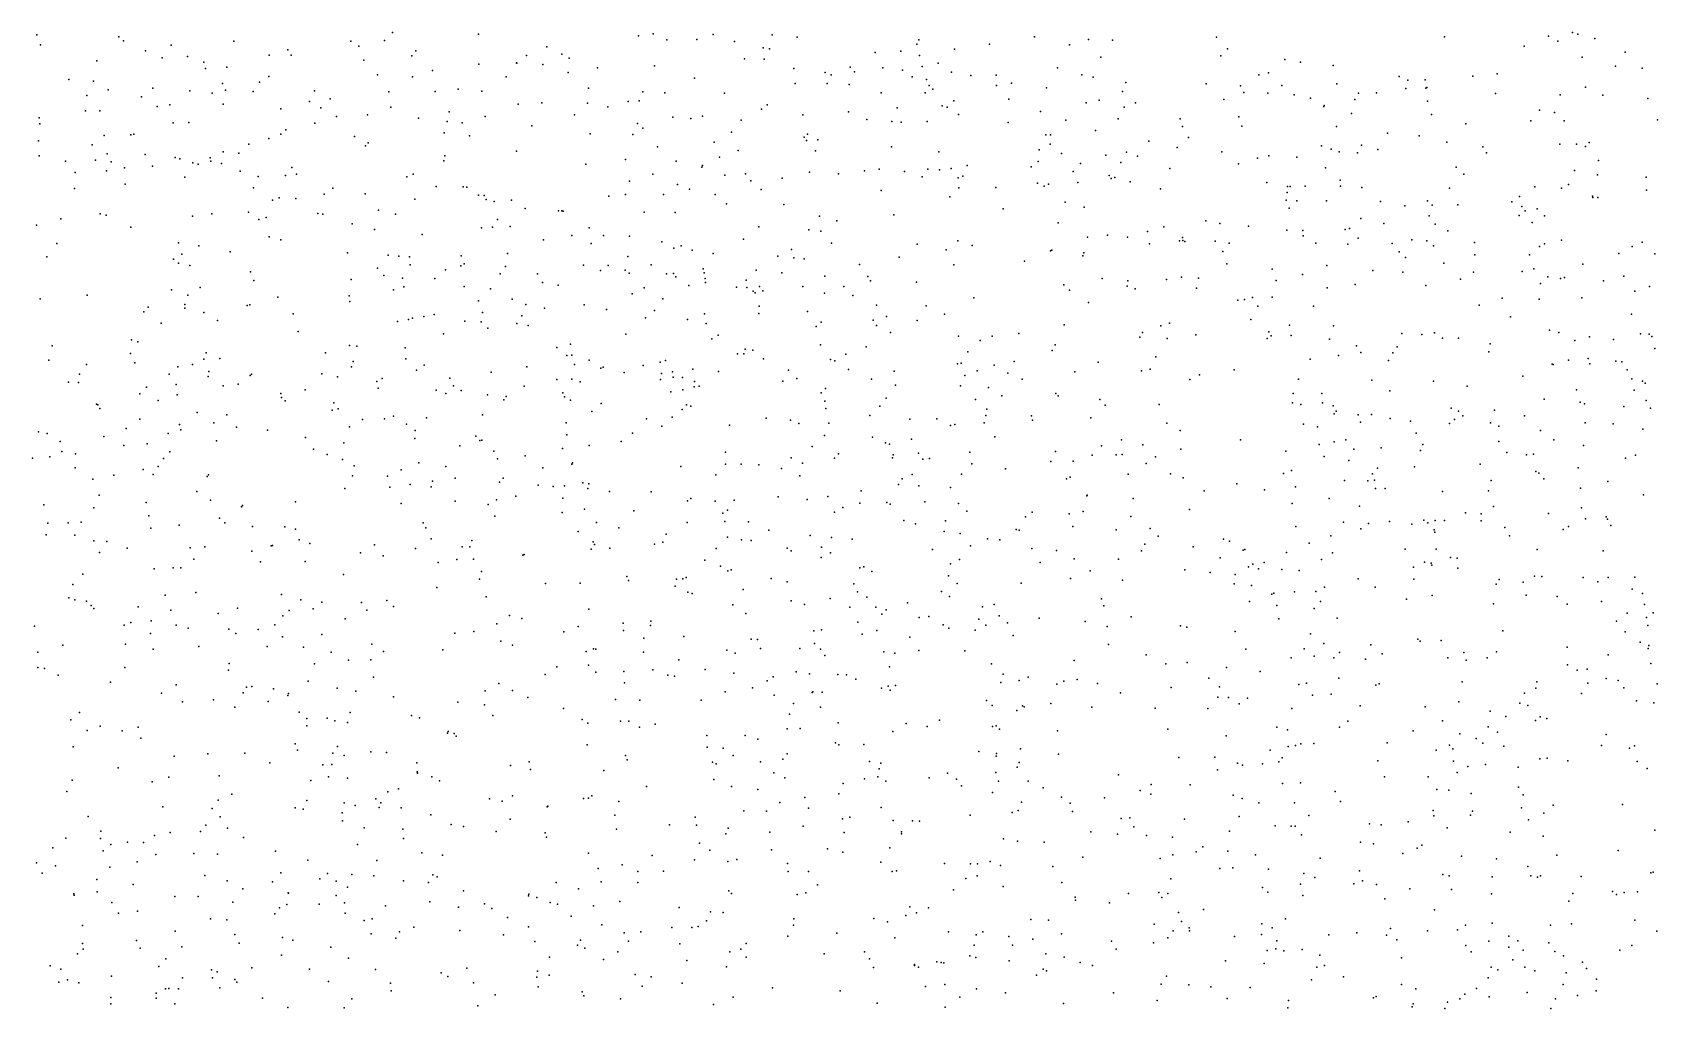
# Model space of a CAD drawing. Extents: x 0 to 9999, y 0 to 6000.
# Drawn here: x 4 to 4997, y 3002 to 6000 of the extents above; entities that cross this region are included whole.
import ezdxf

# ---------------------------------------------------------------- set-up
doc = ezdxf.new("R2010")
doc.units = 0
doc.layers.get('0').update_dxf_attribs({"linetype": 'CONTINUOUS'})

msp = doc.modelspace()

# ---------------------------------------------------------------- linework, layer by layer
for p in [(17.1, 5993.2), (1110.2, 5999.5), (1373.9, 5994.8), (1910.8, 5996), (2095.1, 5993.3), (2276.2, 5992.6), (4735.7, 5999.9), (4751.7, 5994.4), (28, 5962.4), (269.3, 5986.8), (283.4, 5974.5), (351.2, 5943.1), (429.9, 5960.6), (621.9, 5973), (788.3, 5946.7), (981.6, 5972.8), (1005.9, 5958.1), (1085.3, 5975.1), (1181.9, 5943.9), (1583.8, 5955.4), (1865.4, 5989.5), (1953.1, 5977.7), (2044.6, 5978.4), (2161, 5972.3), (2248.7, 5952.9), (2268.6, 5949.4), (2353, 5986), (2671.7, 5942.9), (2720.4, 5963.9), (2727.4, 5977.6), (2836.9, 5949.2), (2944.4, 5964.3), (3082.6, 5986.8), (3189.5, 5962), (3248.4, 5978.6), (3322, 5976.3), (3641.3, 5985.4), (3675.2, 5950.2), (4342.7, 5986.7), (4587.2, 5958.2), (4661.4, 5988.6), (4690.2, 5973.1), (4804.1, 5981.3), (201.4, 5912.7), (401.8, 5922.2), (479.8, 5926.4), (530.4, 5908.7), (600.8, 5893.5), (730.7, 5930.5), (797.9, 5930.2), (1021.9, 5914.9), (1169.1, 5928.1), (1375.2, 5902.9), (1491, 5906.4), (1491.6, 5905.4), (1521.1, 5929.3), (1571.6, 5901.2), (1629.9, 5933.6), (1652.9, 5920.6), (1915.3, 5897.8), (2191.8, 5919.2), (2251.9, 5918), (2515.6, 5893), (2592.4, 5938.6), (2728.7, 5929), (2737.7, 5895.4), (2786.9, 5905.7), (3286.1, 5924.5), (3654.7, 5928.4), (3851.8, 5917.4), (3899.8, 5909.3), (3999.7, 5898.6), (4765.1, 5924), (4868.1, 5896.1), (4896.9, 5939.6), (115, 5855.1), (190.6, 5850.7), (535.5, 5889.6), (587.3, 5843.1), (701.3, 5846.9), (730.1, 5864.6), (1063.5, 5870), (1171, 5864.2), (1233.1, 5883.5), (1459, 5864.1), (1649.1, 5876.8), (1739.3, 5891.5), (2037.5, 5859.5), (2342.8, 5889.1), (2347.3, 5842.8), (2439.4, 5877.3), (2445.8, 5843.5), (2458, 5870.4), (2529, 5879.5), (2616.7, 5890.9), (2676.9, 5883.8), (2706.9, 5863.9), (2750.4, 5856), (2827.2, 5878), (2886.8, 5867.6), (2964.2, 5869.3), (3011.6, 5844.5), (3153, 5891.5), (3227.9, 5870.3), (3263.1, 5862.9), (3363.5, 5846.7), (3609.9, 5842.4), (3771.8, 5870.1), (3801.3, 5875.7), (4202.5, 5865), (4229.4, 5853.8), (4283.2, 5854.8), (4429.7, 5865.9), (4504, 5873.4), (4950, 5890.7), (170.1, 5806.9), (236, 5823.6), (339, 5802.1), (373.6, 5828.8), (487.5, 5821.2), (556, 5813.3), (596.3, 5822.4), (681.4, 5818.7), (870.2, 5820.7), (918.2, 5795.8), (1098.7, 5818.1), (1240.7, 5818.9), (1311.1, 5826.1), (1384.7, 5819.3), (1711.8, 5829.3), (1879.4, 5817.7), (1946.6, 5814.8), (2130.3, 5813.2), (2513, 5839.9), (2610.9, 5814.5), (2746, 5814.7), (2758.8, 5837.1), (2770.3, 5826.3), (2965.5, 5837.1), (3003.9, 5794.9), (3119.1, 5829.7), (3281, 5792.1), (3352.7, 5818.8), (3663.7, 5794.2), (3714.9, 5836.5), (3725.8, 5816), (3799.4, 5814), (3842.9, 5837.2), (3880, 5808.5), (3930.5, 5797.9), (4011.2, 5841.8), (4066.9, 5794.1), (4077.7, 5813.3), (4133.4, 5814.8), (4223, 5827.6), (4285.1, 5828.9), (4287.7, 5830.8), (4498.8, 5812.1), (4697.9, 5808.9), (4775.3, 5831.9), (4829.1, 5807.2), (4967.3, 5797.2), (166.2, 5759.2), (210.4, 5759.2), (387, 5772.3), (425.4, 5777.7), (589.3, 5780.2), (766.5, 5765.3), (854.2, 5788.1), (890, 5768.7), (1032.8, 5746.7), (1105.1, 5771), (1283.6, 5756.7), (1394.3, 5742.4), (1496.1, 5779.7), (1569.1, 5784.4), (1668.9, 5746.8), (1709.2, 5783.3), (1771.3, 5771.3), (1833.4, 5787.5), (1867.9, 5789.7), (2061.8, 5742.9), (2243.6, 5764.3), (2261.5, 5777.4), (2370.9, 5747.4), (2511.1, 5756.7), (2660.2, 5768.4), (2798.4, 5774.7), (2814.4, 5770.5), (2834.3, 5790), (2848.4, 5747.6), (3100.5, 5757.4), (3241.3, 5783.7), (3358.4, 5770.7), (3392.3, 5784.4), (3971.5, 5772.5), (3972.8, 5776), (4056.6, 5750.7), (4289.6, 5789.4), (4302.4, 5748), (4634.5, 5761.6), (4680.6, 5753.9), (24.2, 5738.3), (26.1, 5719.1), (435.7, 5722.2), (483.7, 5723.5), (781.9, 5701), (871.5, 5721.2), (938, 5741.7), (1189.5, 5736.6), (1277.9, 5726.7), (1323.9, 5722.2), (1538.3, 5713.5), (1862.8, 5720), (1879.4, 5706.4), (1971.6, 5740.3), (2026.6, 5736.2), (2151.4, 5693.4), (2181.5, 5731), (2566.8, 5733.2), (2643.6, 5726.8), (2673, 5724.3), (2752.4, 5726.7), (3001.9, 5723.3), (3179.2, 5731), (3269.4, 5698.6), (3339.2, 5734.4), (3529.9, 5734.9), (3537.6, 5710.8), (3710.4, 5741.4), (3720, 5712.4), (4010.5, 5711.3), (4408, 5719.4), (4607.6, 5729.1), (4710, 5728.4), (4996.7, 5731.6), (22.2, 5666.7), (186.7, 5654.6), (223.8, 5683.7), (305.7, 5685.4), (314.7, 5687.9), (668, 5656.8), (730, 5674.3), (766.5, 5687.4), (993.1, 5680.2), (1026.3, 5651.8), (1034.7, 5661), (1268.3, 5692), (1346.3, 5683), (1717.5, 5688.8), (1848.7, 5686.8), (1924.2, 5649.1), (2098.3, 5663.2), (2374.8, 5678.4), (2381.8, 5668.1), (2385, 5687.3), (2417, 5670.3), (2642.9, 5649.2), (3117.1, 5686), (3130.6, 5657.4), (3131.2, 5685.6), (3433.9, 5665.7), (3520.3, 5646.4), (3555.5, 5677.5), (3964.4, 5651.6), (4087.3, 5654), (4166.7, 5690.6), (4264, 5682.9), (4349.7, 5662.8), (4460.4, 5648.6), (4696.6, 5657), (4747.8, 5656.7), (4775.3, 5649.6), (4786.8, 5662.2), (24.1, 5621), (105.4, 5604.9), (197.6, 5607.9), (232.8, 5627.7), (244.9, 5602.3), (349.9, 5625), (442, 5616.5), (456.1, 5611.4), (495.8, 5599.6), (513.1, 5595.7), (549.6, 5614.9), (551.5, 5604.9), (584.1, 5598), (589.9, 5633.4), (637.9, 5629), (1267, 5605.8), (1270.8, 5621.6), (1491, 5635), (1704.1, 5595.1), (1825.7, 5609.4), (1981.8, 5604.9), (2114.9, 5616.9), (2171.9, 5637.9), (2409.3, 5636.4), (2788.8, 5633.7), (3093.4, 5603.5), (3096.6, 5639.1), (3165.1, 5627.8), (3224, 5597.5), (3301.4, 5623.1), (3347.5, 5600.4), (3364.8, 5632.7), (3398.7, 5620.5), (3658.5, 5632.9), (3709.1, 5597), (3767.3, 5614), (3802.5, 5621.6), (3888.3, 5616.7), (3993.9, 5641.7), (4018.2, 5632.9), (4074.5, 5630.7), (4137.9, 5640.3), (4471.3, 5630.4), (4815.6, 5606.6), (134.2, 5570), (230.8, 5575.3), (285.9, 5583.8), (372.3, 5589.3), (472.1, 5556), (641.7, 5573.9), (697.4, 5558.1), (780.6, 5560.6), (800.4, 5585.5), (815.1, 5564.9), (1153.7, 5557), (1172.9, 5565.2), (1837.8, 5543.1), (1910.1, 5565.2), (2060.5, 5586.7), (2062.4, 5591.1), (2130.9, 5561.7), (2194.9, 5566.1), (2210.3, 5544.7), (2306.9, 5552.5), (2390.8, 5570.7), (2479.7, 5565.4), (2560.3, 5574.7), (2605.1, 5579.7), (2682.6, 5572.7), (2737.6, 5556.2), (2754.9, 5580.5), (2790.7, 5578.5), (2825.9, 5582.1), (2847.7, 5553.6), (2862.4, 5558.7), (2875.2, 5591.7), (3072.3, 5587.8), (3201.6, 5572.5), (3311.7, 5561.1), (3318.1, 5551), (3328.9, 5554.8), (3497.9, 5581.9), (3976.6, 5584.4), (4022, 5546.6), (4378.5, 5586.6), (4401.5, 5564.8), (4742, 5576.2), (4812.4, 5562.5), (4962.2, 5555.8), (132.3, 5520.5), (287.8, 5534.4), (682.7, 5522.8), (899.6, 5503), (926.5, 5521.4), (1025.7, 5504.4), (1243.9, 5526.6), (1327.1, 5525.5), (1338, 5524.4), (1374.5, 5499.8), (1391.7, 5499.6), (1774.5, 5497.5), (1825.6, 5502.2), (1942.8, 5502.8), (1985.6, 5533.1), (2022.1, 5518.5), (2101.5, 5502.5), (2242.9, 5517.6), (2610.9, 5514.5), (2822.1, 5495), (2849.6, 5522.8), (2963.5, 5523.4), (3091.5, 5537.4), (3112.6, 5528.2), (3125.4, 5533.6), (3215.7, 5538.7), (3376.3, 5540.9), (3469.1, 5519.9), (3796.1, 5539.5), (3858.8, 5508), (3859.5, 5526.5), (3868.4, 5526.9), (3913.9, 5527.7), (4022.7, 5527.8), (4088.6, 5523.9), (4357.4, 5521.5), (4573, 5495.7), (4619.8, 5526), (4701.7, 5521.3), (4723.4, 5532.6), (4797, 5497.6), (4798.3, 5492.7), (4813.7, 5492.8), (4962.8, 5515.9), (211.6, 5442.7), (554.7, 5443.1), (667.3, 5448.3), (741.5, 5485), (761.4, 5491.9), (813.2, 5489.9), (880.4, 5444), (1066.6, 5454.6), (1178, 5487.7), (1397.5, 5486.8), (1422.5, 5481.2), (1474.9, 5484.9), (1517.8, 5459.8), (1619.6, 5452.4), (1630.5, 5451.9), (1634.3, 5451.2), (1882.6, 5448.1), (1978.6, 5446.6), (2136, 5473.5), (2312, 5471.9), (2986.6, 5458), (3176.6, 5479.3), (3235.5, 5463.8), (3855.6, 5484.5), (3865.2, 5460.2), (3888.3, 5483), (3979.8, 5482.5), (4145.5, 5480.6), (4220.4, 5467.1), (4290.2, 5482.7), (4304.3, 5469.9), (4383, 5470.6), (4549.4, 5480.1), (4580.1, 5465.8), (4589.7, 5452.5), (4626.8, 5458.6), (15.8, 5407.9), (90.7, 5427.2), (230.2, 5438.7), (305.7, 5402.1), (495.1, 5436.3), (698.7, 5425.8), (721.7, 5431.3), (895.8, 5442.3), (985.4, 5412.3), (1054.5, 5395), (1118.5, 5442), (1382.8, 5400), (1417.3, 5401.9), (1432.1, 5425.7), (1471.1, 5404.2), (1714.3, 5399.8), (2235.2, 5402.9), (2388.8, 5393.9), (2422.1, 5435.8), (2474.6, 5421), (2650.6, 5440.3), (3154.9, 5415.1), (3480, 5403), (3609.2, 5421.6), (3652.1, 5413.4), (3739.8, 5405.4), (3858.2, 5393), (4036.7, 5394.9), (4050.2, 5397.9), (4085.4, 5428.9), (4155.8, 5413), (4295.3, 5436.4), (4313.2, 5411.1), (4571.8, 5438), (4611.4, 5416.8), (4649.2, 5436.4), (78.5, 5351.6), (452.3, 5354.2), (514.3, 5344.3), (730.6, 5372.3), (766.5, 5363.5), (1200.4, 5379.1), (1573.5, 5363.4), (1660.5, 5376.8), (1720, 5351.5), (1757.8, 5376.5), (1837.8, 5374.3), (1937.6, 5356.9), (1997.1, 5344.6), (2187.9, 5364.9), (2425.9, 5389.5), (2458.6, 5352.6), (2722.2, 5350), (2846.4, 5360.4), (2891.2, 5345.8), (3245.1, 5370.9), (3307.2, 5377.6), (3368.6, 5371.2), (3430, 5388.6), (3435.8, 5351.1), (3528, 5359.6), (3536.9, 5369.9), (3538.2, 5360.6), (3544.6, 5357.9), (3638, 5359.5), (3680.9, 5353.2), (3906.8, 5391.6), (3908.1, 5375.3), (3946.5, 5352.6), (4045.7, 5350.3), (4077.1, 5368.4), (4181.4, 5352.1), (4241.5, 5362.7), (4288.2, 5360.1), (4308.7, 5344.4), (4352.2, 5391.2), (4434.2, 5355.2), (4634.5, 5343), (4649.2, 5350.8), (4701.7, 5361.8), (4950, 5355.7), (47.1, 5310.7), (436.9, 5303.4), (462.5, 5318.8), (611, 5326.5), (971.9, 5323.3), (1096.7, 5315.8), (1128.7, 5312.8), (1162, 5310.9), (1320.7, 5314), (1463.4, 5321.5), (1832.7, 5312), (1974.1, 5337.5), (2030.4, 5331.3), (2095.1, 5321.3), (2294.1, 5313.3), (2335.7, 5333.2), (2342.7, 5307.4), (2374.7, 5304.3), (2666.6, 5310.2), (2810.5, 5331.9), (3051.2, 5297.6), (3131.2, 5329.7), (3135.7, 5331.5), (3231, 5314.3), (3234.2, 5323.6), (3661.1, 5327.5), (4202.5, 5326.1), (4222.3, 5308.5), (4435.4, 5317.1), (4603.7, 5317.2), (4877.7, 5321.3), (4918.6, 5342.3), (4989, 5320.6), (452.2, 5291.6), (487.4, 5283.8), (673.7, 5265.2), (1063.4, 5276.5), (1083.3, 5253.9), (1140.9, 5245.4), (1163.9, 5286.6), (1240, 5244.6), (1272.7, 5271.4), (1320, 5283.2), (1330.3, 5289.5), (1441, 5258.2), (1457, 5281.6), (1555.6, 5258.8), (1696.4, 5285.7), (1748.8, 5268.9), (1772.5, 5284.7), (1824.3, 5269.5), (1836.5, 5260.7), (1905, 5286.2), (1951.7, 5258.2), (1972.8, 5259.5), (1980.5, 5249), (2064.3, 5273.9), (2066.9, 5261.4), (2070.7, 5244.6), (2227.5, 5270.4), (2306.2, 5261.5), (2438.1, 5251.7), (2545, 5287.7), (2570.5, 5250.4), (2834.2, 5286.2), (3290.5, 5244.6), (3534.3, 5248.5), (3586.2, 5245.2), (3673.2, 5289), (3812.7, 5272.9), (3905.5, 5256.7), (3980.4, 5284), (4122.5, 5269), (4214.6, 5263.7), (4340.7, 5291.5), (4431.6, 5264), (4580.7, 5266.2), (4617.2, 5273.6), (4659.4, 5249.9), (4698.5, 5244.6), (4710.6, 5247.1), (4766.9, 5288.7), (4893.6, 5251.6), (171.9, 5193), (431.1, 5209.4), (518.8, 5217), (683.3, 5238), (982.8, 5240.9), (1112.7, 5209.8), (1144.1, 5218.4), (1330.3, 5220), (1410.9, 5212.7), (1570.9, 5231.7), (1618.9, 5223.6), (1846.1, 5197.4), (1883.2, 5216.1), (2020.2, 5223.2), (2071.4, 5232.5), (2166.7, 5217.6), (2196.2, 5239.2), (2198.1, 5216.9), (2217.9, 5205.6), (2223.7, 5199.9), (2237.8, 5220), (2247.4, 5206.3), (2370.2, 5219.8), (2437.4, 5199.8), (2496.9, 5220.1), (2578.9, 5236.9), (2719.7, 5232.6), (3172.1, 5225.2), (3190, 5208.5), (3366.7, 5220.5), (3369.2, 5237.5), (3391.6, 5212.7), (3488.3, 5240.9), (3579.8, 5215), (3824.9, 5238.3), (3981.7, 5215.8), (4067.4, 5225.5), (4284.4, 5222.5), (4391.9, 5241.8), (4637, 5229.3), (4830.3, 5237.2), (4926.9, 5205.1), (4971.7, 5219.3), (27.3, 5181.6), (358.8, 5156.5), (471.4, 5164.5), (472.1, 5153.4), (480.4, 5192.7), (662.8, 5161.8), (671.1, 5163.8), (757.5, 5186.7), (977, 5191.3), (978.3, 5173.7), (1374.4, 5175.6), (1477.5, 5180.7), (1519.1, 5164.6), (1576.7, 5153.5), (1698.3, 5163), (1767.4, 5149.5), (1915.2, 5145.8), (1940.2, 5181.6), (2236.5, 5159.5), (2523.8, 5192.1), (2596.8, 5162.9), (2749.7, 5160.7), (2895.6, 5185.1), (3248.3, 5171.1), (3707.1, 5177.7), (3727.6, 5180.3), (3751.9, 5186.1), (3768.6, 5159.5), (3812.7, 5186.9), (3940.1, 5159.2), (4448.9, 5162.3), (4519.9, 5183.9), (4633.2, 5180.5), (4764.4, 5184.9), (345.4, 5141.6), (398.5, 5107), (529.7, 5140.2), (572.5, 5115.8), (804.9, 5136.2), (1125.5, 5112), (1158.8, 5118.6), (1170.9, 5122.1), (1206.1, 5127.9), (1237.5, 5134.1), (1331.6, 5113.8), (1382.7, 5111.1), (1386, 5140.4), (1491.5, 5106.2), (1507.5, 5129.3), (1526.7, 5099.9), (1887, 5123.7), (2016.3, 5118.6), (2068.2, 5136.1), (2073.9, 5105.7), (2235.8, 5137.2), (2384.9, 5142.5), (2411.8, 5097), (2427.2, 5109.9), (2586.5, 5115.9), (2597.4, 5100.5), (2628.1, 5127.6), (2722.2, 5115.7), (2806, 5134.8), (3173.4, 5101.7), (3471, 5099.3), (3497.2, 5107), (3747.4, 5118.6), (3865.8, 5101.4), (4000.9, 5098.7), (4545.5, 5126.7), (4916.7, 5134.6), (308.2, 5055.7), (326.8, 5050), (820.2, 5081.4), (1266.3, 5074.7), (1402.6, 5092.1), (1826.9, 5073.3), (2091.2, 5058.8), (2110.4, 5070.1), (2640.3, 5078.4), (2848.9, 5067.5), (2915.5, 5053.8), (2952.6, 5066.9), (3033.9, 5075.3), (3405.7, 5064), (3414, 5078.8), (3490.2, 5059.6), (3578.5, 5071.7), (3797.4, 5060.2), (3802.5, 5080.1), (3809.5, 5068.1), (3871, 5068.9), (3989.3, 5057.7), (4210.8, 5075.1), (4272.2, 5072.2), (4311.3, 5077.6), (4336.2, 5061.5), (4385.5, 5060.6), (4482.8, 5043.9), (4664.5, 5086.1), (4694, 5079), (4743.2, 5053.6), (4788, 5065.5), (4861.6, 5056.5), (4944.8, 5074.1), (4971.1, 5073.7), (4979.4, 5066.3), (54.2, 4993.6), (64.4, 5037.2), (305, 5014.2), (529.7, 4996.6), (537.3, 5015.9), (579.6, 4998.3), (904, 5015.6), (977.6, 5038.5), (1000, 5036.8), (1149.1, 5031.5), (1151.1, 4997.9), (1614.4, 5032.5), (1645.1, 5007.7), (1656.6, 5042.5), (1660.5, 5009), (1714.2, 4994), (2169.9, 5013.1), (2189.1, 5013.2), (2193.6, 5027.4), (2217.3, 5024.3), (2249.3, 4997.4), (2425.3, 5040.4), (2455.3, 4995.9), (2502.7, 5012.2), (2564.8, 5034), (2877.1, 5019.2), (3136.9, 5023.5), (3145.9, 5040.7), (3455, 5004.1), (3929.8, 4997.1), (4016.2, 5007.8), (4071.9, 5037.4), (4085.3, 5017.1), (4183.3, 5016.4), (4197.3, 5034), (4478.9, 5019.6), (4723.4, 4993.7), (4783.5, 4998.6), (4989, 5029.5), (147.6, 4950.5), (170, 4980.6), (318.5, 4985.5), (423.4, 4951), (450.3, 4973.2), (495.1, 4980), (545, 4959.2), (672.4, 4946.5), (676.2, 4950.7), (892.5, 4951.2), (983.4, 4973.3), (988.5, 4989.5), (1183.1, 4962.9), (1207.4, 4978.3), (1412.8, 4956.2), (1522.2, 4973.2), (1668.8, 4980.6), (1750.1, 4969), (1757.1, 4972.4), (1821.1, 4955.4), (1880, 4977.2), (1931.8, 4987.3), (1936.3, 4952.8), (1948.5, 4992.9), (1969.6, 4957.2), (2032.3, 4966.1), (2111.7, 4959), (2326.7, 4962.4), (2469.4, 4991.4), (2511, 4964.9), (2651.2, 4959.8), (2845.7, 4982.2), (2857.2, 4984.5), (2868.7, 4946.7), (2905.9, 4960.5), (2958.3, 4978.1), (3000.6, 4953.2), (3019.8, 4989.1), (3206.6, 4957.6), (3278.3, 4987.3), (3411.4, 4960.3), (3437.7, 4966.2), (3589.4, 4948.4), (3695.6, 4963.7), (4169.8, 4992.2), (4582.6, 4944.5), (4672.8, 4981.7), (4676, 4980.6), (4788.7, 4982.1), (4868.7, 4990.5), (4887.2, 4988.1), (4903.9, 4963.4), (113.7, 4925.5), (145, 4924.7), (353.7, 4910.7), (445.2, 4919), (543.7, 4943), (589.8, 4915), (635.2, 4919.4), (841.9, 4902.4), (940.5, 4942.1), (1062.1, 4927.5), (1065.3, 4907.3), (1077.5, 4937.3), (1243.9, 4901.8), (1286.1, 4937.8), (1297, 4915.2), (1320.6, 4900.5), (1514.6, 4913.8), (1615, 4934.1), (1661.1, 4934.7), (1686.7, 4926.7), (1933.7, 4934.5), (1965.1, 4895.9), (1972.1, 4941.1), (2000.9, 4940.6), (2001.6, 4902.1), (2036.8, 4912), (2038.1, 4927.9), (2052.1, 4913.2), (2308.8, 4928.7), (2352.3, 4937.2), (2426.5, 4893.6), (2440.6, 4906.9), (2581.4, 4935), (2655, 4916.4), (2855.3, 4915), (2941.1, 4909.9), (3044.1, 4934.7), (3559.3, 4934.3), (3893.3, 4935.4), (4118.6, 4931.6), (4174.3, 4899.4), (4308.7, 4929.4), (4412.4, 4913.3), (4748.3, 4902.2), (4917.9, 4936.3), (4925, 4901.6), (4950.6, 4928.7), (4958.9, 4922.8), (200.7, 4858.2), (204.5, 4856.1), (210.3, 4845.1), (333.2, 4890.6), (389.5, 4869.9), (447.7, 4886.7), (766.4, 4891.2), (768.4, 4878.8), (779.9, 4868.9), (929, 4862.8), (942.4, 4844.1), (1273.9, 4890.9), (1401.9, 4886.7), (1451.8, 4872), (1458.9, 4882.3), (1633, 4893), (1638.1, 4881), (1656.6, 4870.9), (1750.7, 4860.5), (2013.1, 4856.7), (2026.5, 4852.7), (2438, 4867.4), (2441.2, 4845.1), (2607.6, 4851.8), (2626.2, 4876.8), (2901.4, 4872.9), (2982, 4883.8), (3148.4, 4890.7), (3155.4, 4883.6), (3282.8, 4872.8), (3299.4, 4855), (3465.2, 4856.9), (3875.4, 4862.8), (3877.3, 4890.8), (3900.4, 4857.1), (3965, 4891.3), (3967.6, 4862), (4000.2, 4853.3), (4363.1, 4846.4), (4648.5, 4874), (4759.2, 4865), (4772.6, 4859), (4893, 4850.8), (4961.4, 4869.2), (4975.5, 4846.3), (333.2, 4812.6), (454.8, 4796.2), (509.2, 4833.1), (560.4, 4801.5), (600.7, 4825.6), (924.5, 4839.7), (1017.9, 4811), (1085.1, 4813.5), (1112.6, 4822), (1153, 4796.8), (1214.4, 4816.5), (1385.9, 4825.5), (1643.8, 4801.3), (1721.9, 4836), (1890.2, 4813.5), (1968.9, 4818.6), (1999.7, 4842.3), (2145.6, 4794.3), (2257.6, 4815.7), (2332.4, 4809.7), (2358.7, 4798.8), (2450.8, 4800.4), (2576.3, 4823.4), (2699.8, 4811.9), (2782.3, 4813), (2838, 4795.9), (2928.2, 4801.5), (2932.7, 4823.4), (2935.9, 4842.6), (3073.5, 4822.5), (3076.1, 4809), (3255.9, 4816.3), (3489.5, 4799.6), (3908.7, 4797.4), (4003.4, 4828.4), (4009.2, 4837.1), (4077, 4826.1), (4084, 4802.6), (4118, 4827), (4174.9, 4814.2), (4237.6, 4806), (4357.9, 4799.5), (4372.7, 4810.8), (4384.8, 4837.4), (4398.3, 4822.5), (4483.4, 4801.3), (4495.5, 4840.3), (4588.3, 4822.5), (4774.6, 4800.7), (4860.3, 4798.3), (21.5, 4773), (48.4, 4768.2), (88.7, 4744.2), (222.4, 4758.8), (291.6, 4783.8), (420.2, 4768.3), (459.2, 4779.7), (569.3, 4746), (630.7, 4787.9), (725.5, 4778.7), (842.6, 4756.2), (977.6, 4788.3), (1178.6, 4752.7), (1179.2, 4777.7), (1366.1, 4759.9), (1378.2, 4747.1), (1384, 4747.6), (1645.7, 4763.8), (1812.8, 4743.5), (1847.3, 4769.8), (1936.9, 4790.6), (2437.4, 4762.3), (2584.6, 4757.5), (2704.9, 4751.2), (2824.6, 4793.3), (2960.2, 4757.9), (3349.3, 4748.4), (3530.5, 4777.8), (3715.4, 4748.9), (3952.2, 4789.1), (4038.6, 4749.3), (4254.9, 4769.4), (4509, 4744.1), (4509.6, 4790.5), (4637.6, 4777.2), (4678.6, 4748.4), (4951.8, 4782), (57.3, 4696.6), (93.8, 4713.1), (135.4, 4705.8), (283.9, 4731.8), (355.6, 4736.5), (425.9, 4712.1), (866.9, 4720.2), (909.1, 4703.8), (960.3, 4739.5), (1316.8, 4730.1), (1421.1, 4713.9), (1517.1, 4699.7), (1632.3, 4722.3), (1714.2, 4731.9), (2133.4, 4711), (2335, 4693.9), (2399, 4728.5), (2480.3, 4706), (2624.9, 4739.6), (2637.1, 4736), (2646.6, 4694), (2648.6, 4703.2), (2726, 4708.4), (2883.4, 4711.1), (3146.5, 4713.5), (3259.7, 4701.4), (3287.9, 4730.6), (3333.3, 4703.2), (3351.3, 4703.4), (3415.3, 4733.5), (3454.3, 4696.6), (3532.4, 4719.9), (3854.3, 4714.4), (3956.7, 4734.8), (3972, 4697.3), (4003.4, 4743.2), (4063.5, 4720), (4147.4, 4724), (4268.3, 4716.3), (4276, 4734.3), (4533.9, 4709.7), (4594.7, 4702.9), (4615.8, 4704.7), (4769.4, 4731.1), (4929.4, 4701.3), (3.6, 4692.3), (134.8, 4662.5), (343.4, 4658.2), (389.5, 4667.4), (406.1, 4691.8), (955.8, 4688), (992.3, 4669.4), (1136.3, 4657.1), (1190.7, 4678.6), (1273.9, 4667.3), (1432.6, 4690.3), (1572.1, 4663.1), (1660.4, 4673.8), (1662.4, 4677.8), (1995.8, 4667.3), (2132.7, 4674.5), (2180.7, 4674.1), (2235.1, 4672.5), (2305.5, 4660.9), (2369.5, 4676.8), (2467.5, 4692.7), (2738.8, 4689.7), (2759.9, 4691.3), (2889.8, 4675.2), (2993.5, 4659.4), (3133, 4682.6), (3200.9, 4683.1), (3425.5, 4676.5), (3500.4, 4644.7), (3847.9, 4645.2), (3872.2, 4654.6), (4048.2, 4685.5), (4120.5, 4644), (4136.5, 4661.5), (4250.4, 4665.8), (4452, 4673.9), (4622.9, 4651.9), (4632.5, 4646.2), (4752.8, 4663.3), (4898.7, 4692.3), (189.1, 4628.2), (253.1, 4640.7), (374.7, 4642.7), (540.5, 4635.8), (544.3, 4641.6), (963.5, 4599.6), (987.2, 4638.6), (1094.7, 4637.6), (1101.7, 4603.1), (1163.8, 4611.3), (1228.5, 4604.8), (1232.3, 4621.4), (1302.7, 4631.3), (1439, 4618.9), (1449.9, 4630.9), (1557.4, 4609.7), (1603.5, 4605.3), (1638, 4607.5), (1695, 4617.1), (1709.7, 4599.5), (1712.9, 4613.8), (2103.3, 4641.8), (2361.2, 4638.2), (2664.6, 4611.6), (2676.1, 4629.1), (2706.8, 4642.1), (2727.3, 4607.9), (2823.9, 4602.1), (2857.8, 4643.3), (3180.4, 4628.9), (3192.5, 4634.4), (3370.4, 4643.5), (3539.4, 4632.1), (3704.5, 4613.3), (3789, 4594.8), (3884.3, 4604.4), (4034.7, 4623.7), (4107.1, 4622.7), (4126.9, 4625), (4130.7, 4599.4), (4160.2, 4599.2), (4485.3, 4624.1), (4647.8, 4628.6), (4759.8, 4600), (4843.7, 4621.3), (38.1, 4549.6), (208.3, 4579.2), (353, 4556.2), (508.5, 4589.8), (550.7, 4563.7), (648.6, 4547.3), (811.8, 4558.5), (1136.3, 4553), (1302.1, 4560.8), (1403.2, 4550.2), (1429.4, 4564.3), (1488.3, 4576.2), (1633.6, 4569.7), (1776.9, 4590), (1904.3, 4588.7), (2016.3, 4561.7), (2026.5, 4568.3), (2101.4, 4560.7), (2159.6, 4563.1), (2294.6, 4573.3), (2383.6, 4565.8), (2447.6, 4575.1), (2545.5, 4554), (2549.4, 4591.8), (2628.7, 4556.1), (2639, 4551.6), (2745.8, 4558.9), (2848.9, 4553.4), (3243.7, 4576.8), (3244.4, 4579.3), (3385.2, 4568.4), (3604, 4592.3), (3874.1, 4553), (3988, 4568.5), (4080.8, 4544.8), (4336.2, 4590.3), (4477, 4592.1), (4953.7, 4579.9), (113.6, 4494.3), (153.3, 4496), (191.7, 4539.5), (360.7, 4515.9), (578.2, 4508.2), (646.1, 4543.1), (1424.3, 4514), (1631, 4526), (1700.1, 4535.5), (1736.6, 4495.4), (1851.8, 4530.8), (2015.6, 4494.5), (2124.4, 4524.1), (2131.4, 4497.6), (2139.1, 4532.9), (2203.8, 4496.8), (2468.1, 4526.3), (2493, 4541), (2681.2, 4501), (2809.2, 4500.2), (2874.5, 4530.2), (3054.3, 4512.3), (3075.4, 4526.4), (3188.7, 4521.9), (3232.2, 4528.3), (3378.8, 4513.6), (3559.2, 4534.6), (4032.2, 4496.2), (4173, 4497.9), (4279.2, 4502.2), (4291.4, 4494), (4313.8, 4500.6), (4341.9, 4500.6), (4406.5, 4524.7), (4454.5, 4499.9), (4455.2, 4521.2), (4492.9, 4543.7), (4661.9, 4522.7), (4763.7, 4539.7), (4775.2, 4506.5), (4838.5, 4512), (4843.6, 4505.4), (45.8, 4456.6), (50.9, 4492.4), (134.1, 4455.7), (367, 4477.5), (454.1, 4486.3), (594.2, 4493.8), (680, 4482.7), (779.2, 4481.3), (811.2, 4474), (1204.1, 4493.6), (1211.8, 4478.9), (1228.4, 4444.8), (1680.3, 4467.8), (1805.1, 4478.1), (1951, 4459.5), (2139.1, 4450), (2266.5, 4471), (2393.2, 4454.9), (2458.5, 4449.1), (2522.5, 4443.9), (2716.4, 4490.4), (2804.7, 4467.4), (2854, 4460.7), (2937.8, 4444.7), (3026.1, 4473.7), (3035.1, 4471.3), (3200.2, 4482.8), (3333.3, 4472.7), (3438.3, 4476.7), (3462.6, 4452.8), (3885.6, 4483), (3993.1, 4454.3), (4085.3, 4475.2), (4108.3, 4491.5), (4242.1, 4490.2), (4310.5, 4472.2), (4312.5, 4465.5), (4527.5, 4479.1), (4541.6, 4454.1), (4706.7, 4473.1), (4723.3, 4482.8), (4853.2, 4486.1), (192.3, 4438.3), (209.6, 4402.9), (232, 4436.3), (294.1, 4416.4), (488, 4417.4), (533.4, 4419.7), (677.4, 4407), (736.9, 4423.7), (741.4, 4424.1), (822.7, 4441.3), (855.3, 4430.3), (1011.5, 4401.6), (1054.4, 4426.4), (1180.4, 4414.8), (1323.8, 4420.2), (1347.5, 4420.7), (1353.2, 4439.8), (1510, 4394.9), (1513.9, 4396.3), (1719.9, 4413.3), (1726.3, 4435.7), (1730.2, 4426.9), (1777.5, 4415.9), (1914.5, 4428.7), (1940.7, 4434.6), (2104.6, 4415.4), (2182, 4442.1), (2211.4, 4440.1), (2322.2, 4416), (2335, 4408.2), (2428.4, 4419.6), (2455.9, 4402.2), (2768.9, 4411.8), (2885.3, 4422.9), (2976.2, 4442), (3074.1, 4415.4), (3150.3, 4409.2), (3410.7, 4407.9), (3421, 4428.5), (3570.1, 4420.5), (3662.9, 4443.4), (3681.5, 4437.2), (3723.7, 4409.5), (3728.8, 4411.7), (3856.8, 4402.5), (3926.6, 4431), (3998.2, 4401.6), (4221.6, 4412.9), (4316.3, 4413.5), (4626.7, 4412.5), (4830.2, 4407.8), (377.9, 4352.5), (436.1, 4355.8), (459.2, 4356), (498.9, 4382.5), (704.3, 4374.1), (841.9, 4374.9), (1080.6, 4392.6), (1250.2, 4372.2), (1307.8, 4381.5), (1359, 4382.1), (1383.3, 4344.5), (2069.4, 4379.4), (2117.4, 4360.5), (2140.4, 4346.6), (2150.6, 4349.2), (2427.1, 4387.7), (2545.5, 4355.3), (2558.3, 4358.7), (2823.9, 4368.4), (2852, 4381), (3099.7, 4371.6), (3204.7, 4383.3), (3253.9, 4346.4), (3341, 4381.9), (3544.5, 4349.3), (3652.6, 4386.8), (3739.7, 4359), (3753.1, 4366.9), (3770.4, 4353.1), (3787.7, 4372.1), (3842.7, 4350.3), (3895.2, 4348), (3964.3, 4381.3), (4246.5, 4357.3), (4281.1, 4373.1), (4301.6, 4369.8), (4303.5, 4363.5), (4360.5, 4387.7), (4380.9, 4385.6), (4383.5, 4354.6), (127.7, 4304.7), (157.8, 4335.9), (959.6, 4335.4), (1246.3, 4294.8), (1376.9, 4320.7), (1579.8, 4307.3), (1686, 4308.6), (1829.4, 4328.6), (1834.5, 4317.2), (1977.8, 4299.4), (1982.3, 4320.4), (2002.2, 4322.4), (2012.4, 4325.6), (2272.9, 4323), (2322.8, 4312.8), (2527.6, 4306.3), (2582.6, 4344), (2818.1, 4330.9), (2845, 4307.1), (3041.5, 4308.8), (3193.1, 4322.7), (3353.1, 4318), (3621.9, 4340.9), (3696.2, 4306.9), (3699.4, 4335.2), (3749.3, 4301.6), (3973.3, 4296.1), (4076.9, 4321.9), (4129.4, 4296), (4247.8, 4320.6), (4501.2, 4305.4), (4510.2, 4320.3), (4584.4, 4311.7), (4618.4, 4329.9), (4641.4, 4329), (4768.8, 4326.1), (4812.9, 4312.4), (4845.5, 4326.4), (4926.8, 4327.1), (114.9, 4263.3), (133.4, 4257.2), (169.3, 4253), (411.2, 4271.3), (505.3, 4280.1), (768.3, 4273.9), (828.4, 4257.8), (892.4, 4250.1), (1014, 4249.4), (1092.7, 4255.2), (1397.4, 4266.2), (2016.9, 4280.8), (2030.9, 4276.7), (2187.7, 4289.4), (2334.3, 4254.3), (2454.6, 4261.7), (2538.4, 4282.5), (2567.2, 4265.7), (2692, 4248.3), (2797, 4283.4), (2821.3, 4267.6), (3287.9, 4260.3), (3743.5, 4252.4), (3812, 4274.9), (3817.7, 4277.8), (3881.1, 4282.3), (3947, 4282.7), (3961.7, 4251.9), (4225.4, 4259.6), (4304.1, 4270.7), (4492.9, 4244.8), (4592.8, 4271.3), (4688.1, 4267.8), (4825.1, 4252.1), (4919.1, 4290.5), (4950.5, 4276.6), (184, 4240.1), (191.7, 4230.9), (328.6, 4235.7), (428.5, 4225.5), (574.4, 4215.4), (633.9, 4231.5), (772.8, 4208.6), (792, 4224.5), (866.2, 4230), (964.7, 4199.2), (1030.7, 4225.2), (1112.6, 4237.4), (1469.7, 4209.1), (1506.8, 4200), (1712.9, 4228.8), (2155.1, 4242.1), (2195.4, 4215), (2375.3, 4242.8), (2514.8, 4234.6), (2595.4, 4234.7), (2613.3, 4213.5), (2626.8, 4226.3), (2728.5, 4203.4), (2757.3, 4206.2), (2911.5, 4198.1), (2923.1, 4235.5), (2958.3, 4243.1), (2974.3, 4208.4), (3097.1, 4201.3), (3295.5, 4238.5), (3379.4, 4205.6), (3827.3, 4239.6), (3833.1, 4199.3), (3941.9, 4231.2), (4012.3, 4201.6), (4719.5, 4243.8), (4903.8, 4216.9), (4956.9, 4243.6), (4963.3, 4203.4), (4983.8, 4217.1), (9.9, 4176.3), (285.1, 4179.3), (306.2, 4187.7), (366.4, 4154.5), (368.3, 4192.9), (445.1, 4179.5), (481.6, 4169.9), (606.4, 4167.3), (628.8, 4154.5), (697.2, 4166), (747.8, 4181.1), (893.1, 4151), (1301.4, 4154.9), (1359.6, 4160.5), (1430, 4183.8), (1636.1, 4158.8), (1680.2, 4175.3), (1818.5, 4186.1), (1819.7, 4162.9), (1902.9, 4178.4), (1903.6, 4191.7), (2005.3, 4145.3), (2404.7, 4162.1), (2427.7, 4165.4), (2539.1, 4188.7), (2553.2, 4152.4), (2598, 4163.6), (2801.5, 4180.2), (2819.4, 4170.7), (2900, 4163.8), (2933.3, 4179.4), (2999.2, 4187), (3017.1, 4147.9), (3238.6, 4190.6), (3305.8, 4175.1), (3531, 4177.9), (3550.2, 4173.4), (3698.7, 4160.6), (3931, 4153.3), (4521.1, 4162.2), (4870.5, 4191.4), (4897.4, 4158.9), (4967.1, 4178.3), (19.5, 4096.2), (96.3, 4118.6), (288.9, 4121), (374.7, 4106.1), (514.2, 4113.6), (724.8, 4113.8), (771.5, 4144.2), (836.1, 4111.9), (921.2, 4097.2), (1046, 4121.3), (1082.5, 4098.3), (1264.9, 4103.6), (1442.8, 4130.5), (1478, 4118), (1705.2, 4098.3), (1727.6, 4106.9), (1734.6, 4105.6), (1880.5, 4096.3), (1881.8, 4140), (2137.2, 4103.3), (2212, 4137), (2231.2, 4135.4), (2240.2, 4108.2), (2361.8, 4108.4), (2406, 4122.8), (2425.2, 4105.9), (2619.7, 4097.9), (2699.1, 4143.2), (2727.2, 4101.7), (2868.7, 4100.4), (3310.2, 4120.1), (3732, 4105.9), (3911.2, 4106.5), (3971.3, 4122.9), (4020, 4095.9), (4116, 4119), (4260.6, 4136.8), (4267, 4130.4), (4332.3, 4132.1), (4402, 4096.1), (4501.9, 4098.1), (4718.8, 4112.1), (4943.4, 4127.7), (4968.4, 4108.1), (4969.7, 4116.7), (19.5, 4049.1), (40, 4046.7), (287, 4049.1), (607.6, 4061.5), (870, 4061), (974.3, 4072.2), (1042.8, 4073.4), (1614.3, 4051.9), (1711.6, 4057.2), (1990, 4073.6), (2162.8, 4093.4), (2438.6, 4086.5), (2637, 4051.4), (2653, 4094.1), (2949.9, 4060.4), (3204, 4071.1), (3425.4, 4088.1), (3485.6, 4061.3), (3551.5, 4065), (3672.5, 4049.4), (3870.8, 4078.8), (3941.9, 4084), (4002.7, 4079), (4100, 4075.6), (4150.5, 4091.7), (4352.7, 4079.3), (4408.4, 4072), (4473.7, 4078.9), (4720.1, 4057.4), (4844.9, 4088.5), (4976.7, 4061.8), (82.2, 4025.9), (243.5, 4004.6), (445.1, 3996.2), (605.7, 4041), (850.8, 4008.1), (1051.8, 4020.1), (1436.4, 4000.2), (1579.1, 4028.2), (1734.6, 4035), (1821, 4037.5), (1822.9, 4002.9), (1910, 4042), (1955.4, 4025.8), (1976.5, 4022.6), (2070, 4043.5), (2158.9, 4032.5), (2260.7, 4009.1), (2279.2, 4021.2), (2349.6, 4036.2), (2390.6, 4030), (2478.3, 4028.4), (2504.5, 4027.4), (2533.3, 4013.7), (2978.7, 4003.7), (2985.8, 4028.8), (3035.7, 4009.4), (3062.6, 4020.2), (3151.5, 3998.6), (3172.6, 4007.8), (3213.6, 4012.3), (3276.3, 4000.6), (3618.1, 4016.9), (3776.1, 4037.8), (3894.5, 3997.7), (3918.2, 4001.7), (4017.4, 4016.5), (4131.3, 3995), (4141.5, 3999.6), (4396.9, 4005.7), (4626, 4005.3), (4750.2, 4041.3), (4780.2, 4044.3), (4782.8, 4001.8), (4839.1, 4016.1), (4876.2, 4009.3), (4995.9, 3999.2), (400.3, 3970.9), (559.6, 3949.9), (651.1, 3972), (661.4, 3989.6), (677.4, 3991), (727.9, 3944.8), (744.6, 3983.8), (788.1, 3963.9), (790, 3970), (939.8, 3986.1), (996.7, 3977.3), (1113.2, 3959.5), (1394.1, 3977.8), (1478.6, 3979), (1526, 3957), (1794.8, 3951.8), (1869.6, 3948.8), (2057.8, 3949.3), (2132, 3974.8), (2215.9, 3987.5), (2282.4, 3964.3), (2398.9, 3972.4), (2400.8, 3974.9), (2429.6, 3973.8), (2612, 3986.5), (2633.1, 3992.7), (2638.9, 3979.7), (2654.9, 3993.9), (2934.6, 3947.8), (3346.7, 3971.4), (3502.2, 3988.4), (3646.2, 3958.7), (3651.3, 3990.7), (3678.8, 3957.1), (3737.1, 3955.5), (3936.8, 3964.7), (3994.3, 3967.4), (4588.2, 3970.4), (4622.8, 3985.8), (4763, 3969.5), (4892.9, 3987.6), (4932.5, 3947.2), (147.5, 3911), (464.9, 3944.1), (624.9, 3928.1), (823.3, 3912.3), (980.1, 3910.9), (1168.2, 3901.7), (1192.5, 3895.1), (1310.9, 3943.6), (1392.9, 3934.7), (1417.8, 3901.7), (1635.4, 3923.9), (2329.8, 3906.5), (2341.9, 3939.5), (2424.5, 3928.2), (2952.5, 3933.3), (3028.6, 3917.6), (3045.9, 3931.7), (3051, 3928.6), (3132.3, 3938.7), (3258.4, 3927.7), (3452.9, 3925), (3615.5, 3923.3), (3711.5, 3937.8), (3872.7, 3923.5), (4083.3, 3932.3), (4283, 3928.4), (4386.6, 3944.1), (4482.6, 3915.3), (4530.6, 3898.9), (4574.2, 3940.4), (4598.5, 3933.2), (4636.2, 3897.6), (4985, 3941), (121.2, 3889.2), (171.1, 3856.1), (211.5, 3868.9), (278.7, 3855), (327.9, 3866.4), (847, 3892.6), (847, 3870.4), (909, 3893.5), (932.7, 3886.3), (971.8, 3881.1), (1278.3, 3848), (1280.9, 3852.6), (1298.8, 3846.9), (1693, 3889.6), (1710.3, 3878.5), (1810.1, 3885.2), (1835.7, 3885.1), (1869, 3866.4), (1917, 3875.8), (2322.7, 3861.3), (2362.4, 3862.1), (2479.5, 3879.3), (2647.2, 3852.8), (2688.2, 3877.4), (2752.2, 3868.4), (2790.6, 3888.1), (2953.1, 3868.4), (2964.6, 3870.3), (2974.9, 3860), (3153.4, 3854.8), (3492.6, 3860.1), (3827.3, 3865.9), (3859.9, 3857.9), (4019.9, 3866.2), (4045.5, 3884.4), (4245.8, 3855), (4336.1, 3885.3), (4389.8, 3846), (4476.2, 3867.5), (4505, 3850.9), (4622.2, 3887.1), (4656.7, 3892.5), (128.9, 3805.6), (336.3, 3832.6), (810.5, 3814.8), (818.2, 3795.7), (940.4, 3807.2), (1305.2, 3838.2), (1708.4, 3811.6), (2075.7, 3840.8), (2077, 3805.2), (2126.3, 3802), (2193.5, 3840.3), (2232.5, 3829.5), (2470.6, 3817.8), (2481.4, 3812.5), (2557.6, 3813.1), (3039.5, 3799.5), (3671.1, 3839.4), (3806.2, 3795.8), (3861.9, 3806.8), (3884.9, 3809.6), (3900.3, 3815.2), (3940.6, 3816.3), (4166.5, 3817.8), (4316.9, 3796.2), (4357.2, 3810.8), (4368.1, 3799.9), (4439.1, 3831.2), (4460.2, 3817.4), (4524.9, 3807.6), (4824.4, 3810.1), (4838.5, 3844.3), (4910.8, 3802), (4926.1, 3808.8), (439.3, 3777.5), (542.3, 3784.2), (656.2, 3786.2), (732.4, 3756.9), (895.6, 3751.1), (923.7, 3751.8), (926.9, 3786.6), (960.9, 3779.6), (1042.8, 3790.1), (1090.8, 3789), (1184.2, 3756.3), (1472.8, 3748.6), (1529.8, 3760.3), (1825.5, 3779.1), (1831.2, 3766.2), (2093, 3759), (2103.9, 3754), (2157, 3779), (2240.2, 3760.3), (2309.3, 3767.8), (2322.1, 3784.9), (2575.5, 3761.1), (2610.7, 3755.9), (2911.5, 3791.1), (2964.6, 3777.3), (2965.9, 3785.1), (3035, 3757.8), (3156.6, 3783.1), (3525.9, 3772.7), (3636.6, 3773.9), (3705.7, 3756.1), (3721.1, 3749.5), (3783.1, 3753.3), (3833.7, 3759.6), (3843.3, 3772.3), (4137, 3763), (4370, 3762.2), (4414.1, 3745.2), (4467.9, 3751.7), (4635.6, 3769.2), (4658, 3771), (4720.7, 3762.6), (4933.8, 3760.9), (125.1, 3703.7), (267.1, 3741.3), (370.8, 3698.5), (422, 3713), (577.5, 3716.8), (858.5, 3702.9), (913.5, 3714), (971.7, 3710.1), (1185.5, 3729.4), (1186.1, 3724.6), (1230.3, 3714.2), (1254, 3701.2), (1533.6, 3736.3), (1759.5, 3733.6), (2097.4, 3706), (2281.8, 3725.6), (2315.7, 3711), (2560.1, 3707.4), (2601.1, 3713.9), (2605.6, 3738.8), (2626.1, 3700.4), (2758.5, 3710.3), (2815.5, 3725.4), (2843, 3706.5), (2963.3, 3726.7), (2971.6, 3700), (3029.2, 3743), (3062.5, 3700.8), (3340.3, 3719.5), (3644.3, 3735.6), (3899.6, 3695.6), (4158.2, 3713.7), (4291.9, 3714.3), (4381.5, 3727.1), (4569, 3743.8), (4964.5, 3739.7), (109.1, 3669.2), (615.9, 3661), (1058.8, 3646.6), (1095.2, 3667.7), (1128.5, 3676.9), (1407.6, 3646.4), (1478.6, 3655.9), (1696.8, 3647.4), (1712.2, 3648.7), (1722.4, 3655.4), (1890.1, 3684.6), (2151.8, 3684.6), (2232.5, 3674.9), (2377.1, 3650.1), (2481.4, 3662), (2494.2, 3693.3), (2858.4, 3686.1), (2953.7, 3666.1), (3108.6, 3679.7), (3164.9, 3651.1), (3298, 3649.2), (3407.5, 3672.3), (3439.5, 3661), (3440.7, 3690), (3560.4, 3689.6), (3692.9, 3657.5), (3720.4, 3647.7), (3844.6, 3693.2), (4005.8, 3668.5), (4318.8, 3674.5), (4355.9, 3673), (4423.7, 3662.6), (4569.7, 3681.8), (4584.4, 3658.6), (404.1, 3621.3), (555.7, 3616.8), (573.7, 3641.8), (810.5, 3618.4), (834.8, 3614.7), (846.9, 3641.4), (955.1, 3603), (961.5, 3634.4), (994.8, 3626.1), (1069, 3619.7), (1074.1, 3634.4), (1136.8, 3618.3), (1227.1, 3597.1), (1446.6, 3639), (1584.8, 3621.6), (1587.4, 3623.8), (1793.4, 3595.6), (1805, 3638.2), (2189, 3609.6), (2258.7, 3608.5), (2299.7, 3634.5), (2388, 3617.3), (2611.3, 3619.5), (2885.2, 3596.1), (3013.9, 3604.6), (3031.8, 3610.4), (3042, 3635.7), (3192.4, 3632.8), (3198.8, 3607.2), (3771.6, 3634.3), (3881, 3633.8), (3925.2, 3595.5), (4022.5, 3637.8), (4307.3, 3610.3), (4421.8, 3596), (4428.2, 3608.3), (4579.2, 3618.2), (4647.1, 3602), (4675.9, 3626.7), (4889.6, 3628.4), (174.3, 3591.8), (214, 3547.3), (519.9, 3546.2), (535.9, 3565.5), (580.1, 3590.5), (602.5, 3555.7), (955.7, 3578.9), (1022.3, 3556.9), (1141.3, 3553.1), (1290.4, 3567.6), (1328.2, 3560.8), (1428, 3545.7), (1471.5, 3584), (1797.9, 3552.6), (1961.1, 3566.5), (2039.8, 3590), (2044.3, 3565.1), (2141.6, 3556.6), (2371.3, 3562.7), (2492.3, 3585.3), (2514.7, 3589.7), (2648.4, 3579.4), (2708, 3578.6), (2729.1, 3577.4), (3349.2, 3586), (3375.5, 3587.4), (3387.6, 3560.6), (3543.1, 3584.2), (3682, 3546.8), (3710.8, 3592), (3821.5, 3562.8), (3870.8, 3562.5), (3883, 3562.5), (4111.4, 3569.1), (4147.3, 3565.9), (4231.1, 3575.6), (4309.8, 3594.4), (4350.1, 3556.8), (4600.4, 3581.8), (4988.2, 3550.1), (66.2, 3495.6), (106.5, 3525.3), (212.7, 3524.3), (244.7, 3506.2), (295.9, 3513.1), (344.5, 3511.9), (378.5, 3534.1), (426.5, 3542.4), (651.7, 3527.2), (1002.4, 3505.7), (1143.2, 3524.9), (1578.4, 3541.3), (1582.9, 3528), (2053.3, 3510.5), (2133.9, 3538.8), (2268.9, 3544.1), (2497.4, 3542.8), (2638.2, 3495.9), (2673.4, 3544.8), (2673.4, 3538.8), (2987, 3523.1), (3030.5, 3516.3), (3111.8, 3513.6), (3255.8, 3545.1), (3337.1, 3537.8), (3426.6, 3533.8), (3506.6, 3529), (3599.4, 3499.1), (3902.8, 3535.9), (4083.9, 3512.9), (4123.6, 3507.7), (4272.7, 3504.3), (4544, 3544.1), (4645.2, 3531.3), (16.2, 3450.1), (221, 3487), (324.7, 3452.6), (382.3, 3475.3), (498.8, 3478.1), (571.7, 3476.1), (750.3, 3485.5), (849.5, 3458.3), (1061.3, 3456.5), (1199.5, 3480.1), (1262.9, 3473.4), (1711.5, 3479), (1907.3, 3472.3), (2037.3, 3458.9), (2084.6, 3488.8), (2139.7, 3454.2), (2167.8, 3460), (2274.7, 3489.5), (2323.3, 3448.1), (2446.2, 3492.6), (2493.6, 3482.4), (2610.7, 3451.7), (2805.9, 3447.4), (2885.9, 3446.6), (2907, 3446.3), (2946.7, 3453.3), (3231.4, 3466.8), (3468.9, 3462.5), (3507.3, 3474.3), (3579, 3483.5), (3676.9, 3485.5), (3761.3, 3474.7), (3959.7, 3464.1), (4213.8, 3478.4), (4258.6, 3494.9), (4394.3, 3470.2), (4502.4, 3462.3), (4687.4, 3473), (4875.5, 3487.1), (33.5, 3418.2), (74.5, 3440.4), (201.2, 3398), (240.9, 3436.1), (532.7, 3410.9), (766.9, 3418.5), (886.6, 3401), (910.3, 3416.8), (985.1, 3413.7), (1052.3, 3409.9), (1234.1, 3412.9), (1246.9, 3406.6), (1741.6, 3432.3), (1815.2, 3443.9), (1863.8, 3422.8), (1942.5, 3424.1), (2325.9, 3423.4), (2388, 3422.6), (2644.6, 3423), (2658.7, 3424.9), (2871.1, 3401.7), (2906.3, 3409.6), (2978, 3441.8), (3138.7, 3437.9), (3501.5, 3400.7), (3651.9, 3432.5), (3691.6, 3434.2), (3801, 3430.7), (3910.5, 3417.3), (3943.7, 3404.4), (4080.7, 3425.1), (4336.7, 3413.6), (4356.5, 3410.2), (4488.3, 3406.3), (4598.4, 3438.3), (4607.4, 3409.6), (4628.5, 3405.2), (4636.8, 3409.5), (4762.3, 3407.9), (4976, 3419.3), (4983, 3421.2), (130.8, 3354.9), (131.4, 3350.3), (202.5, 3360.7), (312.5, 3383.4), (440.5, 3346.3), (512.2, 3345.9), (601.8, 3394.4), (649.8, 3369.8), (741.3, 3391.7), (788.7, 3357.4), (789.9, 3356.6), (936.5, 3349.3), (937.1, 3393.8), (971.1, 3375.3), (1143.9, 3394.3), (1220.7, 3389.6), (1328.2, 3364.1), (1527.2, 3348.8), (1528.5, 3353.5), (1612.3, 3388.9), (1680.8, 3369.9), (1750.5, 3391.3), (1863.2, 3389.6), (2142.8, 3363.4), (2151.2, 3355.7), (2352.8, 3352.4), (2379.6, 3357.3), (2416.1, 3382.4), (2834, 3367.1), (2985.7, 3376.5), (3166.8, 3389.6), (3371.6, 3355.8), (3464.4, 3359), (3491.9, 3355.3), (3782.5, 3373.4), (3799.1, 3360), (3899.6, 3383.9), (3906.6, 3349.3), (4063.4, 3384.7), (4090.3, 3393.9), (4133.8, 3383.5), (4236.2, 3370.1), (4363.5, 3368), (4487.1, 3354.1), (4736.7, 3355.9), (4858.2, 3361.7), (4870.4, 3352.6), (4894.7, 3358.1), (4935.7, 3361), (247.2, 3327.7), (326, 3301.5), (619.1, 3329.3), (762.4, 3311.3), (785.5, 3321.3), (884.7, 3322.8), (962.7, 3326.4), (1088.2, 3318), (1224.5, 3330.3), (1312.2, 3313.7), (1392.8, 3323.9), (1415.2, 3309.2), (1552.8, 3342.8), (1594.4, 3327.4), (1616.8, 3323.1), (1726.9, 3317.8), (1808.1, 3330.8), (1990.5, 3312.6), (2087.2, 3298.8), (2125.6, 3297.4), (2699.6, 3315), (2720.1, 3296.5), (2756.6, 3311.9), (3207.8, 3344.2), (3208.4, 3335), (3312.7, 3326.6), (3474, 3342.9), (3525.2, 3296.9), (3601.3, 3305.9), (4159.4, 3338.9), (4311.7, 3305), (4723.8, 3332), (157, 3257.6), (267.7, 3295.4), (550.6, 3277.9), (600.5, 3274.9), (747.7, 3292.6), (964.7, 3295.2), (1022.9, 3273), (1047.2, 3278.1), (1175.2, 3252.5), (1463.2, 3281.4), (1527.8, 3252.9), (1659, 3285.8), (1753.1, 3259.4), (1968.1, 3251.1), (2029.6, 3250.9), (2048.8, 3254.2), (2075, 3271.6), (2341.9, 3258.5), (2343.1, 3277.8), (2588.3, 3279), (2630.5, 3268.3), (2687.5, 3288.4), (3070.8, 3275.6), (3125.8, 3273.5), (3449.7, 3261.4), (3534.1, 3269.7), (3557.2, 3249.8), (3780.5, 3262.1), (3812.5, 3249.7), (3854.1, 3277.5), (4176.7, 3248), (4406.4, 3257.7), (4488.3, 3264), (4667.5, 3258), (4732.2, 3262.4), (4927.4, 3273.1), (157, 3201.4), (322.8, 3211.6), (442.4, 3239.5), (624.8, 3229.1), (638.9, 3202.6), (772, 3220.3), (804, 3212), (1044.6, 3231.5), (1120.2, 3218.6), (1131, 3237.9), (1316.6, 3241.4), (1450.4, 3228.6), (1547, 3207.6), (1678.2, 3196.4), (1687.2, 3211.8), (1821.6, 3234.2), (1835, 3209), (1872.8, 3237.9), (1993.1, 3201), (2196.6, 3202), (2324.6, 3224.1), (2475, 3234), (2652.9, 3219), (2818, 3238.2), (2896.7, 3197), (2903.1, 3228.9), (2923.6, 3238.1), (3003.6, 3222.9), (3015.1, 3197.1), (3077.8, 3214.8), (3164.9, 3231.5), (3319.1, 3209.4), (3448.4, 3204.3), (3492.5, 3219.4), (3508.5, 3240.5), (3559.1, 3240.3), (3696.7, 3223.2), (3779.9, 3229.9), (3826.6, 3210.6), (3986.6, 3228.8), (4073, 3234.5), (4164.5, 3227.8), (4195.9, 3213.4), (4289.9, 3240.5), (4382.7, 3243.9), (4478.1, 3209.2), (4540.2, 3224.1), (4567.7, 3209.6), (4663, 3203.6), (4994.5, 3239.4), (142.3, 3170.4), (159.6, 3184), (334.3, 3187.2), (413.6, 3155.2), (462.3, 3191.3), (768.2, 3166.4), (920.5, 3190.2), (974.9, 3157.3), (1591.8, 3159.7), (1700.6, 3187.5), (1758.2, 3152.5), (1802.4, 3176.1), (2014.2, 3149.3), (2146, 3176.8), (2179.9, 3184.4), (2196.6, 3160), (2435.9, 3170.3), (2560.1, 3176.5), (2575.4, 3155.2), (2883.9, 3163.7), (2902.5, 3159.2), (3004.2, 3148.9), (3116.9, 3170.3), (3173.2, 3159.9), (3333.2, 3184.7), (3669.2, 3148.4), (3797.2, 3180.4), (3824, 3185.6), (3848.4, 3179.6), (3904.7, 3183.1), (3959.1, 3166.2), (4210.6, 3157.7), (4407.7, 3195.3), (4423.7, 3176.7), (4540.2, 3190.3), (4552.3, 3151.3), (4584.3, 3181.9), (4681.6, 3176.9), (4707.8, 3164), (4880.6, 3181.1), (4917.7, 3195.6), (57.8, 3133.6), (91.1, 3123.1), (246.6, 3101.1), (391.9, 3131.3), (464.2, 3096.2), (553.1, 3120.8), (556.3, 3096.7), (571.1, 3115.3), (677.9, 3126.7), (854.6, 3123.3), (1057.4, 3121.9), (1259, 3111.4), (1280.1, 3100.4), (1338.4, 3126.1), (1552.8, 3099), (1555.3, 3116.9), (1591.2, 3104.9), (1855.5, 3106.3), (1904.1, 3099.7), (2135.8, 3130.5), (2587.6, 3128.4), (2713.7, 3137.9), (2713.7, 3134.3), (2725.8, 3128.8), (2782.2, 3145.4), (2795.6, 3144), (2803.9, 3142.1), (3088.1, 3104.4), (3109.2, 3123.5), (3118.8, 3117.7), (3223.1, 3143.6), (3260.9, 3134.7), (3488, 3101.3), (3788.2, 3140.1), (3950.1, 3129.3), (3973.8, 3134), (4031.4, 3100), (4476.8, 3096.5), (4485.8, 3129.4), (4506.2, 3121.3), (4588.8, 3129.2), (4620.2, 3118), (4716.1, 3111.3), (4766.1, 3144.9), (4778.2, 3124.8), (84.7, 3082.8), (110.9, 3089.9), (146.1, 3081), (383.5, 3049.5), (412.3, 3062.8), (422.6, 3064.1), (452, 3062.8), (578.7, 3065.9), (625.4, 3091.6), (631.2, 3083.2), (913.4, 3085.3), (1103.5, 3080.2), (1105.4, 3056.8), (1358.2, 3081.5), (1557.2, 3068.4), (1692.9, 3053), (1877.2, 3070.4), (2000.1, 3079.9), (2277.2, 3065.7), (2485.8, 3056.4), (2747.6, 3069.8), (2807.1, 3076.4), (2904.4, 3063.1), (2993.3, 3050.1), (3324.8, 3050.8), (3472, 3076.6), (3556.5, 3075.1), (3624.3, 3068.4), (3744.7, 3067.2), (3933.5, 3090.4), (4210.6, 3075.9), (4254.1, 3062.3), (4404.5, 3045.9), (4441, 3063.4), (4596.5, 3051.2), (4707.2, 3076.4), (4808.3, 3056.7), (4808.9, 3092.4), (244, 3036.5), (244, 3016.5), (383.5, 3033.7), (440.5, 3016.7), (709.9, 3034.3), (788.6, 3005.3), (960.8, 3004), (985.1, 3031.8), (1372.3, 3010), (1425.4, 3044), (1698, 3041), (1810, 3031.9), (2096.1, 3015), (2156.3, 3037), (2599.1, 3019.1), (2807.7, 3006.8), (2853.2, 3037.3), (3171.2, 3017.2), (3459.2, 3026.9), (3674.9, 3033.3), (3861.1, 3004.2), (3862.4, 3027.3), (4124.2, 3035.1), (4132.5, 3039.4), (4243.2, 3007.5), (4245.8, 3016.3), (4343.7, 3002.3), (4351.4, 3021.4), (4389.8, 3032.2), (4479.3, 3037.8), (4668.8, 3002.7), (4683.5, 3031.6), (4751.3, 3042.2)]:
    msp.add_point(p)

doc.saveas('drawing.dxf')
